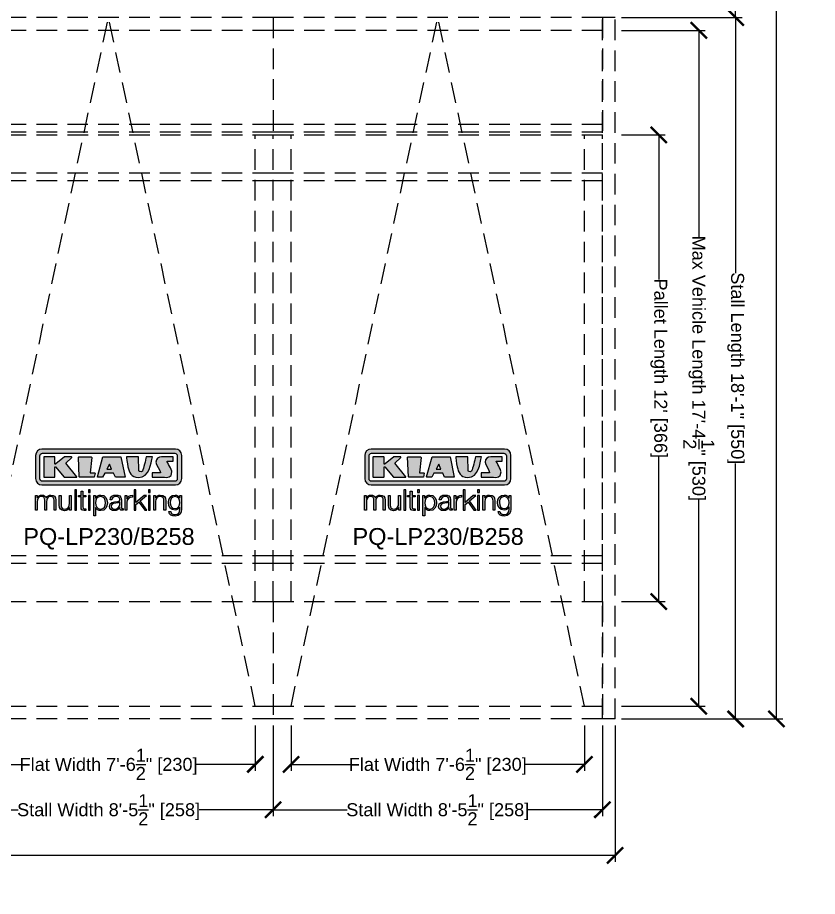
# Model space of a CAD drawing. Extents: x -210816 to 22943, y 10566 to 41486.
# Drawn here: x 20434.2 to 20681, y 13099.1 to 13370.4 of the extents above; entities that cross this region are included whole.
import ezdxf

# ---------------------------------------------------------------- set-up
doc = ezdxf.new("R2010")
doc.units = 0
doc.header["$MEASUREMENT"] = 0
doc.linetypes.add('DASHED', pattern=[0.2067, 0.1654, -0.0413])
doc.linetypes.add('HIDDEN', pattern=[9.525, 6.35, -3.175])
doc.layers.get('0').update_dxf_attribs({"linetype": 'CONTINUOUS'})
doc.layers.get('DEFPOINTS').update_dxf_attribs({"linetype": 'CONTINUOUS'})
for name, color, linetype in [('DIM', 6, 'CONTINUOUS'), ('KLAUS', 30, 'CONTINUOUS'), ('LOGO', 7, 'CONTINUOUS')]:
    doc.layers.add(name, color=color, linetype=linetype)
doc.styles.get("Standard").update_dxf_attribs({"font": 'arial.ttf'})
doc.dimstyles.get("Standard").update_dxf_attribs({"dimtxt": 5, "dimasz": 5, "dimexe": 2, "dimexo": 2, "dimgap": 0.09, "dimtad": 0, "dimtih": 1, "dimtoh": 1, "dimdec": 1, "dimzin": 0, "dimdsep": 46, "dimlunit": 4, "dimtxsty": 'Standard', "dimblk": 'ARCHTICK', "dimcen": -0.09, "dimadec": 0, "dimazin": 0, "dimtfac": 1, "dimtdec": 4, "dimtofl": 0, "dimtmove": 0, "dimatfit": 3, "dimldrblk": 'ARCHTICK', "dimfxl": 1, "dimtolj": 1, "dimtzin": 0, "dimarcsym": 0})

# ---------------------------------------------------------------- blocks, each defined once
blk = doc.blocks.new('_ARCHTICK')
at = {"color": 0, "linetype": 'ByBlock', "const_width": 0.15}
blk.add_lwpolyline([(-0.5, -0.5), (0.5, 0.5)], dxfattribs=at)
blk = doc.blocks.new('*D15423')
at = {"layer": 'DEFPOINTS', "color": 0}
for p in [(20513.11, 13153.84), (20614.68, 13153.84), (20614.68, 13125.83)]:
    blk.add_point(p, dxfattribs=at)
at = {"layer": 'DIM', "color": 0, "lineweight": -2}
for p, q in [((20513.11, 13151.84), (20513.11, 13123.83)), ((20614.68, 13151.84), (20614.68, 13123.83)), ((20513.11, 13125.83), (20535.99, 13125.83)), ((20614.68, 13125.83), (20591.81, 13125.83))]:
    blk.add_line(p, q, dxfattribs=at)
at = {"layer": 'DIM', "color": 0, "lineweight": -2, "xscale": 5, "yscale": 5, "zscale": 5, "rotation": 180}
blk.add_blockref('_ARCHTICK', (20513.11, 13125.83), dxfattribs=at)
at = {"layer": 'DIM', "color": 0, "lineweight": -2, "xscale": 5, "yscale": 5, "zscale": 5}
blk.add_blockref('_ARCHTICK', (20614.68, 13125.83), dxfattribs=at)
at = {"layer": 'DIM', "color": 0, "insert": (20563.9, 13125.83), "char_height": 4, "attachment_point": 5}
blk.add_mtext('\\A1;Stall Width 8\'-5{\\H1.000000x;\\S1/2;}" [258]', dxfattribs=at)
blk = doc.blocks.new('*D15424')
at = {"layer": 'DEFPOINTS', "color": 0}
for p in [(20518.62, 13153.84), (20609.17, 13153.84), (20609.17, 13139.83)]:
    blk.add_point(p, dxfattribs=at)
at = {"layer": 'DIM', "color": 0, "lineweight": -2}
for p, q in [((20518.62, 13151.84), (20518.62, 13137.83)), ((20609.17, 13151.84), (20609.17, 13137.83)), ((20518.62, 13139.83), (20536.86, 13139.83)), ((20609.17, 13139.83), (20590.93, 13139.83))]:
    blk.add_line(p, q, dxfattribs=at)
at = {"layer": 'DIM', "color": 0, "lineweight": -2, "xscale": 5, "yscale": 5, "zscale": 5, "rotation": 180}
blk.add_blockref('_ARCHTICK', (20518.62, 13139.83), dxfattribs=at)
at = {"layer": 'DIM', "color": 0, "lineweight": -2, "xscale": 5, "yscale": 5, "zscale": 5}
blk.add_blockref('_ARCHTICK', (20609.17, 13139.83), dxfattribs=at)
at = {"layer": 'DIM', "color": 0, "insert": (20563.9, 13139.83), "char_height": 4, "attachment_point": 5}
blk.add_mtext('\\A1;Flat Width 7\'-6{\\H1.000000x;\\S1/2;}" [230]', dxfattribs=at)
blk = doc.blocks.new('*D15425')
at = {"layer": 'DEFPOINTS', "color": 0}
for p in [(19696.57, 13153.84), (20618.62, 13153.84), (20618.62, 13111.71)]:
    blk.add_point(p, dxfattribs=at)
at = {"layer": 'DIM', "color": 0, "lineweight": -2}
for p, q in [((19696.57, 13151.84), (19696.57, 13109.71)), ((20618.62, 13151.84), (20618.62, 13109.71)), ((19696.57, 13111.71), (20122.62, 13111.71)), ((20618.62, 13111.71), (20192.57, 13111.71))]:
    blk.add_line(p, q, dxfattribs=at)
at = {"layer": 'DIM', "color": 0, "lineweight": -2, "xscale": 5, "yscale": 5, "zscale": 5, "rotation": 180}
blk.add_blockref('_ARCHTICK', (19696.57, 13111.71), dxfattribs=at)
at = {"layer": 'DIM', "color": 0, "lineweight": -2, "xscale": 5, "yscale": 5, "zscale": 5}
blk.add_blockref('_ARCHTICK', (20618.62, 13111.71), dxfattribs=at)
at = {"layer": 'DIM', "color": 0, "insert": (20157.6, 13111.71), "char_height": 4, "attachment_point": 5}
blk.add_mtext('\\A1;System Width 76\'-10" [2342]', dxfattribs=at)
blk = doc.blocks.new('KLAUS')
at = {"layer": 'LOGO'}
h = blk.add_hatch(color=8, dxfattribs=at)
h.dxf.hatch_style = 2
edge = h.paths.add_edge_path()
edge.add_spline(control_points=[(3.6, 29.09), (2.88, 29.09), (2.3, 28.51), (2.3, 27.8), (2.3, 27.8), (2.3, 16.11), (2.3, 16.11), (2.3, 15.39), (2.88, 14.81), (3.6, 14.81), (3.6, 14.81), (71.16, 14.81), (71.16, 14.81), (71.88, 14.81), (72.46, 15.39), (72.46, 16.11), (72.46, 16.11), (72.46, 27.8), (72.46, 27.8), (72.46, 28.51), (71.88, 29.09), (71.16, 29.09), (71.16, 29.09), (3.6, 29.09), (3.6, 29.09), (3.6, 29.09), (3.6, 29.09), (3.6, 29.09)], knot_values=[0, 0, 0, 0, 1, 1, 1, 2, 2, 2, 3, 3, 3, 4, 4, 4, 5, 5, 5, 6, 6, 6, 7, 7, 7, 8, 8, 8, 9, 9, 9, 9], degree=3, periodic=0)
edge = h.paths.add_edge_path()
edge.add_spline(control_points=[(3.35, 31.23), (3.35, 31.23), (71.47, 31.23), (71.47, 31.23), (73.26, 31.23), (74.71, 29.77), (74.71, 27.99), (74.71, 27.99), (74.71, 16.17), (74.71, 16.17), (74.71, 14.38), (73.26, 12.93), (71.47, 12.93), (71.47, 12.93), (3.35, 12.93), (3.35, 12.93), (1.56, 12.93), (0.11, 14.38), (0.11, 16.17), (0.11, 16.17), (0.11, 27.99), (0.11, 27.99), (0.11, 29.77), (1.56, 31.23), (3.35, 31.23), (3.35, 31.23), (3.35, 31.23), (3.35, 31.23)], knot_values=[0, 0, 0, 0, 1, 1, 1, 2, 2, 2, 3, 3, 3, 4, 4, 4, 5, 5, 5, 6, 6, 6, 7, 7, 7, 8, 8, 8, 9, 9, 9, 9], degree=3, periodic=0)
h = blk.add_hatch(color=8, dxfattribs=at)
h.dxf.hatch_style = 2
edge = h.paths.add_edge_path()
edge.add_spline(control_points=[(4.5, 27.33), (4.5, 27.33), (9.7, 27.33), (9.7, 27.33), (9.84, 27.33), (9.96, 27.22), (9.96, 27.08), (9.96, 27.08), (9.96, 23.69), (9.96, 23.69), (9.96, 23.69), (9.94, 23.64), (10.04, 23.59), (10.14, 23.53), (10.2, 23.57), (10.2, 23.57), (10.2, 23.57), (10.51, 23.75), (10.51, 23.75), (10.51, 23.75), (14.94, 27.33), (14.94, 27.33), (14.94, 27.33), (18.41, 27.33), (18.41, 27.33), (18.41, 27.33), (18.49, 27.33), (18.56, 27.2), (18.65, 27.04), (18.53, 26.91), (18.53, 26.91), (18.53, 26.91), (15.49, 24.11), (15.49, 24.11), (15.49, 24.11), (21.14, 17.06), (21.14, 17.06), (21.14, 17.06), (21.13, 16.91), (21.13, 16.91), (21.08, 16.84), (20.99, 16.82), (20.99, 16.82), (20.99, 16.82), (14.7, 16.82), (14.7, 16.82), (14.7, 16.82), (10.26, 22.17), (10.26, 22.17), (10.26, 22.17), (10.19, 22.24), (10.08, 22.21), (9.97, 22.18), (9.96, 22.11), (9.96, 22.11), (9.96, 22.11), (9.96, 17.08), (9.96, 17.08), (9.96, 16.94), (9.84, 16.82), (9.7, 16.82), (9.7, 16.82), (4.5, 16.82), (4.5, 16.82), (4.36, 16.82), (4.25, 16.94), (4.25, 17.08), (4.25, 17.08), (4.25, 27.08), (4.25, 27.08), (4.25, 27.22), (4.36, 27.33), (4.5, 27.33), (4.5, 27.33), (4.5, 27.33), (4.5, 27.33)], knot_values=[0, 0, 0, 0, 1, 1, 1, 2, 2, 2, 3, 3, 3, 4, 4, 4, 5, 5, 5, 6, 6, 6, 7, 7, 7, 8, 8, 8, 9, 9, 9, 10, 10, 10, 11, 11, 11, 12, 12, 12, 13, 13, 13, 14, 14, 14, 15, 15, 15, 16, 16, 16, 17, 17, 17, 18, 18, 18, 19, 19, 19, 20, 20, 20, 21, 21, 21, 22, 22, 22, 23, 23, 23, 24, 24, 24, 25, 25, 25, 25], degree=3, periodic=0)
h = blk.add_hatch(color=8, dxfattribs=at)
h.dxf.hatch_style = 2
h.paths.add_polyline_path([(22.42, 17.06), (21.97, 27.15), (22.24, 27.33), (28.55, 27.33), (28.86, 26.97), (28.01, 19.08), (30.26, 19.07), (30.44, 18.95), (30.08, 16.95), (29.49, 16.82), (22.6, 16.82)])
h = blk.add_hatch(color=8, dxfattribs=at)
h.paths.add_polyline_path([(36.52, 21.01), (38.93, 21.01), (37.87, 23.57)])
h.paths.add_polyline_path([(34.52, 27.33), (43.65, 27.33), (45.76, 16.94), (45.57, 16.82), (40.83, 16.82), (39.89, 18.95), (35.42, 18.95), (34.27, 16.82), (31.78, 16.82), (31.66, 17)])
h = blk.add_hatch(color=8, dxfattribs=at)
h.dxf.hatch_style = 2
edge = h.paths.add_edge_path()
edge.add_spline(control_points=[(52.69, 27.32), (52.69, 27.32), (52.88, 20.14), (52.88, 20.14), (53.01, 19.89), (53.2, 19.77), (53.43, 19.71), (53.91, 19.59), (54.43, 19.57), (54.64, 20.03), (55.23, 21.34), (56.27, 25.45), (56.6, 27.33), (56.6, 27.33), (59.77, 27.33), (59.77, 27.33), (58.77, 23.9), (58.56, 16.82), (52.63, 16.76), (48.72, 16.72), (48.01, 19.35), (47.27, 22.24), (46.89, 23.68), (46.54, 27.33), (46.54, 27.33), (46.54, 27.33), (52.69, 27.32), (52.69, 27.32), (52.69, 27.32), (52.69, 27.32), (52.69, 27.32)], knot_values=[0, 0, 0, 0, 1, 1, 1, 2, 2, 2, 3, 3, 3, 4, 4, 4, 5, 5, 5, 6, 6, 6, 7, 7, 7, 8, 8, 8, 9, 9, 9, 10, 10, 10, 10], degree=3, periodic=0)
h = blk.add_hatch(color=8, dxfattribs=at)
h.dxf.hatch_style = 2
edge = h.paths.add_edge_path()
edge.add_spline(control_points=[(64.46, 27.33), (64.46, 27.33), (70.31, 27.33), (70.31, 27.33), (70.31, 26.52), (70.31, 26.02), (70.31, 25.12), (70.31, 25.12), (67.3, 25.12), (67.3, 25.12), (67.24, 25.04), (67.25, 25.11), (67.25, 24.91), (67.25, 24.88), (69.73, 20.38), (69.73, 19.57), (69.73, 16.4), (67.22, 16.81), (65.9, 16.82), (65.9, 16.82), (59.59, 16.82), (59.59, 16.82), (59.59, 17.76), (59.59, 18.23), (59.59, 19.14), (59.59, 19.14), (63.75, 19.14), (63.75, 19.14), (63.82, 19.22), (63.81, 19.11), (63.81, 19.31), (63.81, 20.32), (61.58, 23.06), (61.58, 24.63), (61.58, 26.33), (62.83, 27.34), (64.46, 27.33), (64.46, 27.33), (64.46, 27.33), (64.46, 27.33)], knot_values=[0, 0, 0, 0, 1, 1, 1, 2, 2, 2, 3, 3, 3, 4, 4, 4, 5, 5, 5, 6, 6, 6, 7, 7, 7, 8, 8, 8, 9, 9, 9, 10, 10, 10, 11, 11, 11, 12, 12, 12, 13, 13, 13, 13], degree=3, periodic=0)
h = blk.add_hatch(color=30, dxfattribs=at)
h.dxf.hatch_style = 2
h.paths.add_polyline_path([(20.07, 0), (20.99, 0), (20.99, 10.45), (20.07, 10.45)])
h = blk.add_hatch(color=30, dxfattribs=at)
h.dxf.hatch_style = 2
edge = h.paths.add_edge_path()
edge.add_spline(control_points=[(24.22, 9.82), (24.22, 9.82), (23.3, 9.82), (23.3, 9.82), (23.3, 9.82), (23.3, 7.55), (23.3, 7.55), (23.3, 7.55), (21.98, 7.55), (21.98, 7.55), (21.98, 7.55), (21.98, 6.78), (21.98, 6.78), (21.98, 6.78), (23.3, 6.78), (23.3, 6.78), (23.3, 6.78), (23.3, 1.61), (23.3, 1.61), (23.28, 0.32), (23.71, -0.09), (24.94, -0.09), (25.22, -0.09), (25.48, -0.06), (25.76, -0.06), (25.76, -0.06), (25.76, 0.73), (25.76, 0.73), (25.5, 0.7), (25.23, 0.69), (24.97, 0.69), (24.31, 0.73), (24.22, 1.08), (24.22, 1.68), (24.22, 1.68), (24.22, 6.78), (24.22, 6.78), (24.22, 6.78), (25.76, 6.78), (25.76, 6.78), (25.76, 6.78), (25.76, 7.55), (25.76, 7.55), (25.76, 7.55), (24.22, 7.55), (24.22, 7.55), (24.22, 7.55), (24.22, 9.82), (24.22, 9.82), (24.22, 9.82), (24.22, 9.82), (24.22, 9.82)], knot_values=[0, 0, 0, 0, 1, 1, 1, 2, 2, 2, 3, 3, 3, 4, 4, 4, 5, 5, 5, 6, 6, 6, 7, 7, 7, 8, 8, 8, 9, 9, 9, 10, 10, 10, 11, 11, 11, 12, 12, 12, 13, 13, 13, 14, 14, 14, 15, 15, 15, 16, 16, 16, 17, 17, 17, 17], degree=3, periodic=0)
h = blk.add_hatch(color=30, dxfattribs=at)
h.paths.add_polyline_path([(27.1, 0), (28.03, 0), (28.03, 7.55), (27.1, 7.55)])
h.paths.add_polyline_path([(27.1, 8.98), (28.03, 8.98), (28.03, 10.45), (27.1, 10.45)])
h = blk.add_hatch(color=30, dxfattribs=at)
h.dxf.hatch_style = 2
h.paths.add_polyline_path([(50.4, 0), (51.32, 0), (51.32, 2.87), (52.82, 4.11), (55.8, 0), (56.96, 0), (53.52, 4.76), (56.74, 7.55), (55.51, 7.55), (51.32, 3.89), (51.32, 10.45), (50.4, 10.45)])
h = blk.add_hatch(color=30, dxfattribs=at)
h.paths.add_polyline_path([(57.74, 0), (58.66, 0), (58.66, 7.55), (57.74, 7.55)])
h.paths.add_polyline_path([(57.74, 8.98), (58.66, 8.98), (58.66, 10.45), (57.74, 10.45)])
h = blk.add_hatch(color=30, dxfattribs=at)
h.dxf.hatch_style = 2
edge = h.paths.add_edge_path()
edge.add_spline(control_points=[(0, 0), (0, 0), (0.92, 0), (0.92, 0), (0.92, 0), (0.92, 4.22), (0.92, 4.22), (0.94, 5.8), (1.58, 7), (3.18, 7), (4.35, 7), (4.77, 6.15), (4.76, 5.12), (4.76, 5.12), (4.76, 0), (4.76, 0), (4.76, 0), (5.68, 0), (5.68, 0), (5.68, 0), (5.68, 4.27), (5.68, 4.27), (5.68, 5.68), (6.14, 7), (7.73, 7), (9.05, 7), (9.52, 6.32), (9.52, 5.08), (9.52, 5.08), (9.52, 0), (9.52, 0), (9.52, 0), (10.44, 0), (10.44, 0), (10.44, 0), (10.44, 5.12), (10.44, 5.12), (10.44, 6.91), (9.59, 7.77), (7.94, 7.77), (6.94, 7.77), (5.99, 7.29), (5.54, 6.3), (5.26, 7.29), (4.36, 7.77), (3.37, 7.77), (2.17, 7.77), (1.38, 7.19), (0.89, 6.28), (0.89, 6.28), (0.85, 6.28), (0.85, 6.28), (0.85, 6.28), (0.85, 7.55), (0.85, 7.55), (0.85, 7.55), (0, 7.55), (0, 7.55), (0, 7.55), (0, 0), (0, 0), (0, 0), (0, 0), (0, 0)], knot_values=[0, 0, 0, 0, 1, 1, 1, 2, 2, 2, 3, 3, 3, 4, 4, 4, 5, 5, 5, 6, 6, 6, 7, 7, 7, 8, 8, 8, 9, 9, 9, 10, 10, 10, 11, 11, 11, 12, 12, 12, 13, 13, 13, 14, 14, 14, 15, 15, 15, 16, 16, 16, 17, 17, 17, 18, 18, 18, 19, 19, 19, 20, 20, 20, 21, 21, 21, 21], degree=3, periodic=0)
h = blk.add_hatch(color=30, dxfattribs=at)
h.dxf.hatch_style = 2
edge = h.paths.add_edge_path()
edge.add_spline(control_points=[(18.31, 7.55), (18.31, 7.55), (17.39, 7.55), (17.39, 7.55), (17.39, 7.55), (17.39, 3.59), (17.39, 3.59), (17.39, 2.05), (16.7, 0.56), (15.12, 0.56), (13.66, 0.56), (13.15, 1.27), (13.1, 2.64), (13.1, 2.64), (13.1, 7.55), (13.1, 7.55), (13.1, 7.55), (12.18, 7.55), (12.18, 7.55), (12.18, 7.55), (12.18, 2.65), (12.18, 2.65), (12.18, 0.89), (12.93, -0.22), (14.83, -0.22), (15.96, -0.22), (16.95, 0.35), (17.44, 1.36), (17.44, 1.36), (17.47, 1.36), (17.47, 1.36), (17.47, 1.36), (17.47, 0), (17.47, 0), (17.47, 0), (18.31, 0), (18.31, 0), (18.31, 0), (18.31, 7.55), (18.31, 7.55), (18.31, 7.55), (18.31, 7.55), (18.31, 7.55)], knot_values=[0, 0, 0, 0, 1, 1, 1, 2, 2, 2, 3, 3, 3, 4, 4, 4, 5, 5, 5, 6, 6, 6, 7, 7, 7, 8, 8, 8, 9, 9, 9, 10, 10, 10, 11, 11, 11, 12, 12, 12, 13, 13, 13, 14, 14, 14, 14], degree=3, periodic=0)
h = blk.add_hatch(color=30, dxfattribs=at)
edge = h.paths.add_edge_path()
edge.add_spline(control_points=[(35.84, 3.78), (35.84, 2.21), (35.12, 0.56), (33.37, 0.56), (31.4, 0.56), (30.72, 2.21), (30.72, 3.78), (30.72, 5.49), (31.33, 7), (33.37, 7), (35.12, 7), (35.84, 5.34), (35.84, 3.78), (35.84, 3.78), (35.84, 3.78), (35.84, 3.78)], knot_values=[0, 0, 0, 0, 1, 1, 1, 2, 2, 2, 3, 3, 3, 4, 4, 4, 5, 5, 5, 5], degree=3, periodic=0)
edge = h.paths.add_edge_path()
edge.add_spline(control_points=[(29.79, -2.8), (29.79, -2.8), (30.72, -2.8), (30.72, -2.8), (30.72, -2.8), (30.72, 1.43), (30.72, 1.43), (30.72, 1.43), (30.74, 1.43), (30.74, 1.43), (31.14, 0.35), (32.24, -0.22), (33.37, -0.22), (35.66, -0.22), (36.76, 1.64), (36.76, 3.78), (36.76, 5.91), (35.66, 7.77), (33.37, 7.77), (32.15, 7.77), (31.1, 7.14), (30.67, 6.12), (30.67, 6.12), (30.64, 6.12), (30.64, 6.12), (30.64, 6.12), (30.64, 7.55), (30.64, 7.55), (30.64, 7.55), (29.79, 7.55), (29.79, 7.55), (29.79, 7.55), (29.79, -2.8), (29.79, -2.8), (29.79, -2.8), (29.79, -2.8), (29.79, -2.8)], knot_values=[0, 0, 0, 0, 1, 1, 1, 2, 2, 2, 3, 3, 3, 4, 4, 4, 5, 5, 5, 6, 6, 6, 7, 7, 7, 8, 8, 8, 9, 9, 9, 10, 10, 10, 11, 11, 11, 12, 12, 12, 12], degree=3, periodic=0)
h = blk.add_hatch(color=30, dxfattribs=at)
edge = h.paths.add_edge_path()
edge.add_spline(control_points=[(43.03, 2.93), (43.04, 1.45), (41.8, 0.56), (40.39, 0.56), (39.53, 0.56), (38.71, 1.13), (38.71, 2.05), (38.71, 3.53), (40.66, 3.51), (42.22, 3.79), (42.47, 3.84), (42.88, 3.91), (43, 4.13), (43, 4.13), (43.03, 4.13), (43.03, 4.13), (43.03, 4.13), (43.03, 2.93), (43.03, 2.93), (43.03, 2.93), (43.03, 2.93), (43.03, 2.93)], knot_values=[0, 0, 0, 0, 1, 1, 1, 2, 2, 2, 3, 3, 3, 4, 4, 4, 5, 5, 5, 6, 6, 6, 7, 7, 7, 7], degree=3, periodic=0)
edge = h.paths.add_edge_path()
edge.add_spline(control_points=[(39.03, 5.24), (39.06, 6.47), (39.91, 7), (41.05, 7), (42.14, 7), (43.03, 6.69), (43.03, 5.45), (43.03, 4.61), (42.6, 4.51), (41.84, 4.42), (39.85, 4.19), (37.79, 4.11), (37.79, 1.99), (37.79, 0.47), (38.93, -0.22), (40.32, -0.22), (41.77, -0.22), (42.43, 0.34), (43.07, 1.32), (43.07, 1.32), (43.1, 1.32), (43.1, 1.32), (43.1, 0.53), (43.25, 0), (44.19, 0), (44.43, 0), (44.58, 0.01), (44.79, 0.06), (44.79, 0.06), (44.79, 0.83), (44.79, 0.83), (44.71, 0.81), (44.6, 0.78), (44.49, 0.78), (44.13, 0.78), (43.95, 0.98), (43.95, 1.33), (43.95, 1.33), (43.95, 5.34), (43.95, 5.34), (43.95, 7.36), (42.5, 7.77), (41.17, 7.77), (39.44, 7.77), (38.2, 7.01), (38.11, 5.24), (38.11, 5.24), (39.03, 5.24), (39.03, 5.24), (39.03, 5.24), (39.03, 5.24), (39.03, 5.24)], knot_values=[0, 0, 0, 0, 1, 1, 1, 2, 2, 2, 3, 3, 3, 4, 4, 4, 5, 5, 5, 6, 6, 6, 7, 7, 7, 8, 8, 8, 9, 9, 9, 10, 10, 10, 11, 11, 11, 12, 12, 12, 13, 13, 13, 14, 14, 14, 15, 15, 15, 16, 16, 16, 17, 17, 17, 17], degree=3, periodic=0)
h = blk.add_hatch(color=30, dxfattribs=at)
h.dxf.hatch_style = 2
edge = h.paths.add_edge_path()
edge.add_spline(control_points=[(45.79, 0), (45.79, 0), (46.71, 0), (46.71, 0), (46.71, 0), (46.71, 4.03), (46.71, 4.03), (46.71, 5.59), (47.85, 6.82), (49.52, 6.73), (49.52, 6.73), (49.52, 7.66), (49.52, 7.66), (48.16, 7.72), (47.14, 7), (46.67, 5.78), (46.67, 5.78), (46.64, 5.78), (46.64, 5.78), (46.64, 5.78), (46.64, 7.55), (46.64, 7.55), (46.64, 7.55), (45.79, 7.55), (45.79, 7.55), (45.79, 7.55), (45.79, 0), (45.79, 0), (45.79, 0), (45.79, 0), (45.79, 0)], knot_values=[0, 0, 0, 0, 1, 1, 1, 2, 2, 2, 3, 3, 3, 4, 4, 4, 5, 5, 5, 6, 6, 6, 7, 7, 7, 8, 8, 8, 9, 9, 9, 10, 10, 10, 10], degree=3, periodic=0)
h = blk.add_hatch(color=30, dxfattribs=at)
h.dxf.hatch_style = 2
edge = h.paths.add_edge_path()
edge.add_spline(control_points=[(60.41, 0), (60.41, 0), (61.33, 0), (61.33, 0), (61.33, 0), (61.33, 4.41), (61.33, 4.41), (61.36, 5.89), (62.24, 7), (63.7, 7), (65.2, 7), (65.62, 6.02), (65.62, 4.71), (65.62, 4.71), (65.62, 0), (65.62, 0), (65.62, 0), (66.54, 0), (66.54, 0), (66.54, 0), (66.54, 4.86), (66.54, 4.86), (66.54, 6.66), (65.9, 7.77), (63.78, 7.77), (62.71, 7.77), (61.7, 7.16), (61.36, 6.25), (61.36, 6.25), (61.33, 6.25), (61.33, 6.25), (61.33, 6.25), (61.33, 7.55), (61.33, 7.55), (61.33, 7.55), (60.41, 7.55), (60.41, 7.55), (60.41, 7.55), (60.41, 0), (60.41, 0), (60.41, 0), (60.41, 0), (60.41, 0)], knot_values=[0, 0, 0, 0, 1, 1, 1, 2, 2, 2, 3, 3, 3, 4, 4, 4, 5, 5, 5, 6, 6, 6, 7, 7, 7, 8, 8, 8, 9, 9, 9, 10, 10, 10, 11, 11, 11, 12, 12, 12, 13, 13, 13, 14, 14, 14, 14], degree=3, periodic=0)
h = blk.add_hatch(color=30, dxfattribs=at)
edge = h.paths.add_edge_path()
edge.add_spline(control_points=[(71.32, 0.86), (69.62, 0.86), (68.83, 2.34), (68.83, 3.86), (68.83, 5.43), (69.56, 7), (71.32, 7), (73.06, 7), (73.75, 5.34), (73.75, 3.86), (73.75, 2.33), (72.91, 0.86), (71.32, 0.86), (71.32, 0.86), (71.32, 0.86), (71.32, 0.86)], knot_values=[0, 0, 0, 0, 1, 1, 1, 2, 2, 2, 3, 3, 3, 4, 4, 4, 5, 5, 5, 5], degree=3, periodic=0)
edge = h.paths.add_edge_path()
edge.add_spline(control_points=[(74.67, 7.55), (74.67, 7.55), (73.75, 7.55), (73.75, 7.55), (73.75, 7.55), (73.75, 6.25), (73.75, 6.25), (73.75, 6.25), (73.72, 6.25), (73.72, 6.25), (73.35, 7.09), (72.41, 7.77), (71.32, 7.77), (69.13, 7.77), (67.9, 6.05), (67.9, 3.97), (67.9, 1.82), (68.9, 0.09), (71.32, 0.09), (72.4, 0.09), (73.29, 0.72), (73.72, 1.64), (73.72, 1.64), (73.75, 1.64), (73.75, 1.64), (73.75, 1.64), (73.75, 0.61), (73.75, 0.61), (73.75, -1.23), (73.01, -2.24), (71.32, -2.24), (70.29, -2.24), (69.31, -1.85), (69.1, -0.73), (69.1, -0.73), (68.18, -0.73), (68.18, -0.73), (68.31, -2.34), (69.81, -3.02), (71.32, -3.02), (73.79, -3.02), (74.65, -1.64), (74.67, 0.61), (74.67, 0.61), (74.67, 7.55), (74.67, 7.55), (74.67, 7.55), (74.67, 7.55), (74.67, 7.55)], knot_values=[0, 0, 0, 0, 1, 1, 1, 2, 2, 2, 3, 3, 3, 4, 4, 4, 5, 5, 5, 6, 6, 6, 7, 7, 7, 8, 8, 8, 9, 9, 9, 10, 10, 10, 11, 11, 11, 12, 12, 12, 13, 13, 13, 14, 14, 14, 15, 15, 15, 16, 16, 16, 16], degree=3, periodic=0)
for points in [[(22.42, 17.06), (21.97, 27.15), (22.24, 27.33), (28.55, 27.33), (28.86, 26.97), (28.01, 19.08), (30.26, 19.07), (30.44, 18.95), (30.08, 16.95), (29.49, 16.82), (22.6, 16.82), (22.42, 17.06), (22.42, 17.06)], [(34.52, 27.33), (43.65, 27.33), (45.76, 16.94), (45.57, 16.82), (40.83, 16.82), (39.89, 18.95), (35.42, 18.95), (34.27, 16.82), (31.78, 16.82), (31.66, 17), (34.52, 27.33), (34.52, 27.33)], [(36.52, 21.01), (38.93, 21.01), (37.87, 23.57), (36.52, 21.01), (36.52, 21.01)], [(20.07, 0), (20.99, 0), (20.99, 10.45), (20.07, 10.45), (20.07, 0), (20.07, 0)], [(27.1, 8.98), (28.03, 8.98), (28.03, 10.45), (27.1, 10.45), (27.1, 8.98), (27.1, 8.98)], [(50.4, 0), (51.32, 0), (51.32, 2.87), (52.82, 4.11), (55.8, 0), (56.96, 0), (53.52, 4.76), (56.74, 7.55), (55.51, 7.55), (51.32, 3.89), (51.32, 10.45), (50.4, 10.45), (50.4, 0), (50.4, 0)], [(57.74, 8.98), (58.66, 8.98), (58.66, 10.45), (57.74, 10.45), (57.74, 8.98), (57.74, 8.98)], [(27.1, 0), (28.03, 0), (28.03, 7.55), (27.1, 7.55), (27.1, 0), (27.1, 0)], [(57.74, 0), (58.66, 0), (58.66, 7.55), (57.74, 7.55), (57.74, 0), (57.74, 0)]]:
    blk.add_lwpolyline(points, dxfattribs=at)
for points, knots in [([(3.35, 31.23), (3.35, 31.23), (71.47, 31.23), (71.47, 31.23), (73.26, 31.23), (74.71, 29.77), (74.71, 27.99), (74.71, 27.99), (74.71, 16.17), (74.71, 16.17), (74.71, 14.38), (73.26, 12.93), (71.47, 12.93), (71.47, 12.93), (3.35, 12.93), (3.35, 12.93), (1.56, 12.93), (0.11, 14.38), (0.11, 16.17), (0.11, 16.17), (0.11, 27.99), (0.11, 27.99), (0.11, 29.77), (1.56, 31.23), (3.35, 31.23), (3.35, 31.23), (3.35, 31.23), (3.35, 31.23)], [0, 0, 0, 0, 1, 1, 1, 2, 2, 2, 3, 3, 3, 4, 4, 4, 5, 5, 5, 6, 6, 6, 7, 7, 7, 8, 8, 8, 9, 9, 9, 9]), ([(3.6, 29.09), (2.88, 29.09), (2.3, 28.51), (2.3, 27.8), (2.3, 27.8), (2.3, 16.11), (2.3, 16.11), (2.3, 15.39), (2.88, 14.81), (3.6, 14.81), (3.6, 14.81), (71.16, 14.81), (71.16, 14.81), (71.88, 14.81), (72.46, 15.39), (72.46, 16.11), (72.46, 16.11), (72.46, 27.8), (72.46, 27.8), (72.46, 28.51), (71.88, 29.09), (71.16, 29.09), (71.16, 29.09), (3.6, 29.09), (3.6, 29.09), (3.6, 29.09), (3.6, 29.09), (3.6, 29.09)], [0, 0, 0, 0, 1, 1, 1, 2, 2, 2, 3, 3, 3, 4, 4, 4, 5, 5, 5, 6, 6, 6, 7, 7, 7, 8, 8, 8, 9, 9, 9, 9]), ([(4.5, 27.33), (4.5, 27.33), (9.7, 27.33), (9.7, 27.33), (9.84, 27.33), (9.96, 27.22), (9.96, 27.08), (9.96, 27.08), (9.96, 23.69), (9.96, 23.69), (9.96, 23.69), (9.94, 23.64), (10.04, 23.59), (10.14, 23.53), (10.2, 23.57), (10.2, 23.57), (10.2, 23.57), (10.51, 23.75), (10.51, 23.75), (10.51, 23.75), (14.94, 27.33), (14.94, 27.33), (14.94, 27.33), (18.41, 27.33), (18.41, 27.33), (18.41, 27.33), (18.49, 27.33), (18.56, 27.2), (18.65, 27.04), (18.53, 26.91), (18.53, 26.91), (18.53, 26.91), (15.49, 24.11), (15.49, 24.11), (15.49, 24.11), (21.14, 17.06), (21.14, 17.06), (21.14, 17.06), (21.13, 16.91), (21.13, 16.91), (21.08, 16.84), (20.99, 16.82), (20.99, 16.82), (20.99, 16.82), (14.7, 16.82), (14.7, 16.82), (14.7, 16.82), (10.26, 22.17), (10.26, 22.17), (10.26, 22.17), (10.19, 22.24), (10.08, 22.21), (9.97, 22.18), (9.96, 22.11), (9.96, 22.11), (9.96, 22.11), (9.96, 17.08), (9.96, 17.08), (9.96, 16.94), (9.84, 16.82), (9.7, 16.82), (9.7, 16.82), (4.5, 16.82), (4.5, 16.82), (4.36, 16.82), (4.25, 16.94), (4.25, 17.08), (4.25, 17.08), (4.25, 27.08), (4.25, 27.08), (4.25, 27.22), (4.36, 27.33), (4.5, 27.33), (4.5, 27.33), (4.5, 27.33), (4.5, 27.33)], [0, 0, 0, 0, 1, 1, 1, 2, 2, 2, 3, 3, 3, 4, 4, 4, 5, 5, 5, 6, 6, 6, 7, 7, 7, 8, 8, 8, 9, 9, 9, 10, 10, 10, 11, 11, 11, 12, 12, 12, 13, 13, 13, 14, 14, 14, 15, 15, 15, 16, 16, 16, 17, 17, 17, 18, 18, 18, 19, 19, 19, 20, 20, 20, 21, 21, 21, 22, 22, 22, 23, 23, 23, 24, 24, 24, 25, 25, 25, 25]), ([(52.69, 27.32), (52.69, 27.32), (52.88, 20.14), (52.88, 20.14), (53.01, 19.89), (53.2, 19.77), (53.43, 19.71), (53.91, 19.59), (54.43, 19.57), (54.64, 20.03), (55.23, 21.34), (56.27, 25.45), (56.6, 27.33), (56.6, 27.33), (59.77, 27.33), (59.77, 27.33), (58.77, 23.9), (58.56, 16.82), (52.63, 16.76), (48.72, 16.72), (48.01, 19.35), (47.27, 22.24), (46.89, 23.68), (46.54, 27.33), (46.54, 27.33), (46.54, 27.33), (52.69, 27.32), (52.69, 27.32), (52.69, 27.32), (52.69, 27.32), (52.69, 27.32)], [0, 0, 0, 0, 1, 1, 1, 2, 2, 2, 3, 3, 3, 4, 4, 4, 5, 5, 5, 6, 6, 6, 7, 7, 7, 8, 8, 8, 9, 9, 9, 10, 10, 10, 10]), ([(64.46, 27.33), (64.46, 27.33), (70.31, 27.33), (70.31, 27.33), (70.31, 26.52), (70.31, 26.02), (70.31, 25.12), (70.31, 25.12), (67.3, 25.12), (67.3, 25.12), (67.24, 25.04), (67.25, 25.11), (67.25, 24.91), (67.25, 24.88), (69.73, 20.38), (69.73, 19.57), (69.73, 16.4), (67.22, 16.81), (65.9, 16.82), (65.9, 16.82), (59.59, 16.82), (59.59, 16.82), (59.59, 17.76), (59.59, 18.23), (59.59, 19.14), (59.59, 19.14), (63.75, 19.14), (63.75, 19.14), (63.82, 19.22), (63.81, 19.11), (63.81, 19.31), (63.81, 20.32), (61.58, 23.06), (61.58, 24.63), (61.58, 26.33), (62.83, 27.34), (64.46, 27.33), (64.46, 27.33), (64.46, 27.33), (64.46, 27.33)], [0, 0, 0, 0, 1, 1, 1, 2, 2, 2, 3, 3, 3, 4, 4, 4, 5, 5, 5, 6, 6, 6, 7, 7, 7, 8, 8, 8, 9, 9, 9, 10, 10, 10, 11, 11, 11, 12, 12, 12, 13, 13, 13, 13]), ([(24.22, 9.82), (24.22, 9.82), (23.3, 9.82), (23.3, 9.82), (23.3, 9.82), (23.3, 7.55), (23.3, 7.55), (23.3, 7.55), (21.98, 7.55), (21.98, 7.55), (21.98, 7.55), (21.98, 6.78), (21.98, 6.78), (21.98, 6.78), (23.3, 6.78), (23.3, 6.78), (23.3, 6.78), (23.3, 1.61), (23.3, 1.61), (23.28, 0.32), (23.71, -0.09), (24.94, -0.09), (25.22, -0.09), (25.48, -0.06), (25.76, -0.06), (25.76, -0.06), (25.76, 0.73), (25.76, 0.73), (25.5, 0.7), (25.23, 0.69), (24.97, 0.69), (24.31, 0.73), (24.22, 1.08), (24.22, 1.68), (24.22, 1.68), (24.22, 6.78), (24.22, 6.78), (24.22, 6.78), (25.76, 6.78), (25.76, 6.78), (25.76, 6.78), (25.76, 7.55), (25.76, 7.55), (25.76, 7.55), (24.22, 7.55), (24.22, 7.55), (24.22, 7.55), (24.22, 9.82), (24.22, 9.82), (24.22, 9.82), (24.22, 9.82), (24.22, 9.82)], [0, 0, 0, 0, 1, 1, 1, 2, 2, 2, 3, 3, 3, 4, 4, 4, 5, 5, 5, 6, 6, 6, 7, 7, 7, 8, 8, 8, 9, 9, 9, 10, 10, 10, 11, 11, 11, 12, 12, 12, 13, 13, 13, 14, 14, 14, 15, 15, 15, 16, 16, 16, 17, 17, 17, 17]), ([(0, 0), (0, 0), (0.92, 0), (0.92, 0), (0.92, 0), (0.92, 4.22), (0.92, 4.22), (0.94, 5.8), (1.58, 7), (3.18, 7), (4.35, 7), (4.77, 6.15), (4.76, 5.12), (4.76, 5.12), (4.76, 0), (4.76, 0), (4.76, 0), (5.68, 0), (5.68, 0), (5.68, 0), (5.68, 4.27), (5.68, 4.27), (5.68, 5.68), (6.14, 7), (7.73, 7), (9.05, 7), (9.52, 6.32), (9.52, 5.08), (9.52, 5.08), (9.52, 0), (9.52, 0), (9.52, 0), (10.44, 0), (10.44, 0), (10.44, 0), (10.44, 5.12), (10.44, 5.12), (10.44, 6.91), (9.59, 7.77), (7.94, 7.77), (6.94, 7.77), (5.99, 7.29), (5.54, 6.3), (5.26, 7.29), (4.36, 7.77), (3.37, 7.77), (2.17, 7.77), (1.38, 7.19), (0.89, 6.28), (0.89, 6.28), (0.85, 6.28), (0.85, 6.28), (0.85, 6.28), (0.85, 7.55), (0.85, 7.55), (0.85, 7.55), (0, 7.55), (0, 7.55), (0, 7.55), (0, 0), (0, 0), (0, 0), (0, 0), (0, 0)], [0, 0, 0, 0, 1, 1, 1, 2, 2, 2, 3, 3, 3, 4, 4, 4, 5, 5, 5, 6, 6, 6, 7, 7, 7, 8, 8, 8, 9, 9, 9, 10, 10, 10, 11, 11, 11, 12, 12, 12, 13, 13, 13, 14, 14, 14, 15, 15, 15, 16, 16, 16, 17, 17, 17, 18, 18, 18, 19, 19, 19, 20, 20, 20, 21, 21, 21, 21]), ([(18.31, 7.55), (18.31, 7.55), (17.39, 7.55), (17.39, 7.55), (17.39, 7.55), (17.39, 3.59), (17.39, 3.59), (17.39, 2.05), (16.7, 0.56), (15.12, 0.56), (13.66, 0.56), (13.15, 1.27), (13.1, 2.64), (13.1, 2.64), (13.1, 7.55), (13.1, 7.55), (13.1, 7.55), (12.18, 7.55), (12.18, 7.55), (12.18, 7.55), (12.18, 2.65), (12.18, 2.65), (12.18, 0.89), (12.93, -0.22), (14.83, -0.22), (15.96, -0.22), (16.95, 0.35), (17.44, 1.36), (17.44, 1.36), (17.47, 1.36), (17.47, 1.36), (17.47, 1.36), (17.47, 0), (17.47, 0), (17.47, 0), (18.31, 0), (18.31, 0), (18.31, 0), (18.31, 7.55), (18.31, 7.55), (18.31, 7.55), (18.31, 7.55), (18.31, 7.55)], [0, 0, 0, 0, 1, 1, 1, 2, 2, 2, 3, 3, 3, 4, 4, 4, 5, 5, 5, 6, 6, 6, 7, 7, 7, 8, 8, 8, 9, 9, 9, 10, 10, 10, 11, 11, 11, 12, 12, 12, 13, 13, 13, 14, 14, 14, 14]), ([(29.79, -2.8), (29.79, -2.8), (30.72, -2.8), (30.72, -2.8), (30.72, -2.8), (30.72, 1.43), (30.72, 1.43), (30.72, 1.43), (30.74, 1.43), (30.74, 1.43), (31.14, 0.35), (32.24, -0.22), (33.37, -0.22), (35.66, -0.22), (36.76, 1.64), (36.76, 3.78), (36.76, 5.91), (35.66, 7.77), (33.37, 7.77), (32.15, 7.77), (31.1, 7.14), (30.67, 6.12), (30.67, 6.12), (30.64, 6.12), (30.64, 6.12), (30.64, 6.12), (30.64, 7.55), (30.64, 7.55), (30.64, 7.55), (29.79, 7.55), (29.79, 7.55), (29.79, 7.55), (29.79, -2.8), (29.79, -2.8), (29.79, -2.8), (29.79, -2.8), (29.79, -2.8)], [0, 0, 0, 0, 1, 1, 1, 2, 2, 2, 3, 3, 3, 4, 4, 4, 5, 5, 5, 6, 6, 6, 7, 7, 7, 8, 8, 8, 9, 9, 9, 10, 10, 10, 11, 11, 11, 12, 12, 12, 12]), ([(35.84, 3.78), (35.84, 2.21), (35.12, 0.56), (33.37, 0.56), (31.4, 0.56), (30.72, 2.21), (30.72, 3.78), (30.72, 5.49), (31.33, 7), (33.37, 7), (35.12, 7), (35.84, 5.34), (35.84, 3.78), (35.84, 3.78), (35.84, 3.78), (35.84, 3.78)], [0, 0, 0, 0, 1, 1, 1, 2, 2, 2, 3, 3, 3, 4, 4, 4, 5, 5, 5, 5]), ([(39.03, 5.24), (39.06, 6.47), (39.91, 7), (41.05, 7), (42.14, 7), (43.03, 6.69), (43.03, 5.45), (43.03, 4.61), (42.6, 4.51), (41.84, 4.42), (39.85, 4.19), (37.79, 4.11), (37.79, 1.99), (37.79, 0.47), (38.93, -0.22), (40.32, -0.22), (41.77, -0.22), (42.43, 0.34), (43.07, 1.32), (43.07, 1.32), (43.1, 1.32), (43.1, 1.32), (43.1, 0.53), (43.25, 0), (44.19, 0), (44.43, 0), (44.58, 0.01), (44.79, 0.06), (44.79, 0.06), (44.79, 0.83), (44.79, 0.83), (44.71, 0.81), (44.6, 0.78), (44.49, 0.78), (44.13, 0.78), (43.95, 0.98), (43.95, 1.33), (43.95, 1.33), (43.95, 5.34), (43.95, 5.34), (43.95, 7.36), (42.5, 7.77), (41.17, 7.77), (39.44, 7.77), (38.2, 7.01), (38.11, 5.24), (38.11, 5.24), (39.03, 5.24), (39.03, 5.24), (39.03, 5.24), (39.03, 5.24), (39.03, 5.24)], [0, 0, 0, 0, 1, 1, 1, 2, 2, 2, 3, 3, 3, 4, 4, 4, 5, 5, 5, 6, 6, 6, 7, 7, 7, 8, 8, 8, 9, 9, 9, 10, 10, 10, 11, 11, 11, 12, 12, 12, 13, 13, 13, 14, 14, 14, 15, 15, 15, 16, 16, 16, 17, 17, 17, 17]), ([(45.79, 0), (45.79, 0), (46.71, 0), (46.71, 0), (46.71, 0), (46.71, 4.03), (46.71, 4.03), (46.71, 5.59), (47.85, 6.82), (49.52, 6.73), (49.52, 6.73), (49.52, 7.66), (49.52, 7.66), (48.16, 7.72), (47.14, 7), (46.67, 5.78), (46.67, 5.78), (46.64, 5.78), (46.64, 5.78), (46.64, 5.78), (46.64, 7.55), (46.64, 7.55), (46.64, 7.55), (45.79, 7.55), (45.79, 7.55), (45.79, 7.55), (45.79, 0), (45.79, 0), (45.79, 0), (45.79, 0), (45.79, 0)], [0, 0, 0, 0, 1, 1, 1, 2, 2, 2, 3, 3, 3, 4, 4, 4, 5, 5, 5, 6, 6, 6, 7, 7, 7, 8, 8, 8, 9, 9, 9, 10, 10, 10, 10]), ([(60.41, 0), (60.41, 0), (61.33, 0), (61.33, 0), (61.33, 0), (61.33, 4.41), (61.33, 4.41), (61.36, 5.89), (62.24, 7), (63.7, 7), (65.2, 7), (65.62, 6.02), (65.62, 4.71), (65.62, 4.71), (65.62, 0), (65.62, 0), (65.62, 0), (66.54, 0), (66.54, 0), (66.54, 0), (66.54, 4.86), (66.54, 4.86), (66.54, 6.66), (65.9, 7.77), (63.78, 7.77), (62.71, 7.77), (61.7, 7.16), (61.36, 6.25), (61.36, 6.25), (61.33, 6.25), (61.33, 6.25), (61.33, 6.25), (61.33, 7.55), (61.33, 7.55), (61.33, 7.55), (60.41, 7.55), (60.41, 7.55), (60.41, 7.55), (60.41, 0), (60.41, 0), (60.41, 0), (60.41, 0), (60.41, 0)], [0, 0, 0, 0, 1, 1, 1, 2, 2, 2, 3, 3, 3, 4, 4, 4, 5, 5, 5, 6, 6, 6, 7, 7, 7, 8, 8, 8, 9, 9, 9, 10, 10, 10, 11, 11, 11, 12, 12, 12, 13, 13, 13, 14, 14, 14, 14]), ([(74.67, 7.55), (74.67, 7.55), (73.75, 7.55), (73.75, 7.55), (73.75, 7.55), (73.75, 6.25), (73.75, 6.25), (73.75, 6.25), (73.72, 6.25), (73.72, 6.25), (73.35, 7.09), (72.41, 7.77), (71.32, 7.77), (69.13, 7.77), (67.9, 6.05), (67.9, 3.97), (67.9, 1.82), (68.9, 0.09), (71.32, 0.09), (72.4, 0.09), (73.29, 0.72), (73.72, 1.64), (73.72, 1.64), (73.75, 1.64), (73.75, 1.64), (73.75, 1.64), (73.75, 0.61), (73.75, 0.61), (73.75, -1.23), (73.01, -2.24), (71.32, -2.24), (70.29, -2.24), (69.31, -1.85), (69.1, -0.73), (69.1, -0.73), (68.18, -0.73), (68.18, -0.73), (68.31, -2.34), (69.81, -3.02), (71.32, -3.02), (73.79, -3.02), (74.65, -1.64), (74.67, 0.61), (74.67, 0.61), (74.67, 7.55), (74.67, 7.55), (74.67, 7.55), (74.67, 7.55), (74.67, 7.55)], [0, 0, 0, 0, 1, 1, 1, 2, 2, 2, 3, 3, 3, 4, 4, 4, 5, 5, 5, 6, 6, 6, 7, 7, 7, 8, 8, 8, 9, 9, 9, 10, 10, 10, 11, 11, 11, 12, 12, 12, 13, 13, 13, 14, 14, 14, 15, 15, 15, 16, 16, 16, 16]), ([(71.32, 0.86), (69.62, 0.86), (68.83, 2.34), (68.83, 3.86), (68.83, 5.43), (69.56, 7), (71.32, 7), (73.06, 7), (73.75, 5.34), (73.75, 3.86), (73.75, 2.33), (72.91, 0.86), (71.32, 0.86), (71.32, 0.86), (71.32, 0.86), (71.32, 0.86)], [0, 0, 0, 0, 1, 1, 1, 2, 2, 2, 3, 3, 3, 4, 4, 4, 5, 5, 5, 5]), ([(43.03, 2.93), (43.04, 1.45), (41.8, 0.56), (40.39, 0.56), (39.53, 0.56), (38.71, 1.13), (38.71, 2.05), (38.71, 3.53), (40.66, 3.51), (42.22, 3.79), (42.47, 3.84), (42.88, 3.91), (43, 4.13), (43, 4.13), (43.03, 4.13), (43.03, 4.13), (43.03, 4.13), (43.03, 2.93), (43.03, 2.93), (43.03, 2.93), (43.03, 2.93), (43.03, 2.93)], [0, 0, 0, 0, 1, 1, 1, 2, 2, 2, 3, 3, 3, 4, 4, 4, 5, 5, 5, 6, 6, 6, 7, 7, 7, 7])]:
    blk.add_open_spline(points, degree=3, knots=knots, dxfattribs=at)
blk = doc.blocks.new('A$C30689')
at = {"layer": 'KLAUS', "color": 4, "linetype": 'HIDDEN'}
for p, q in [((101.57, 216.53), (0, 216.53)), ((0, 216.53), (0, 180.31)), ((101.57, 216.53), (101.57, 180.31)), ((0, 212.6), (101.57, 212.6)), ((0, 36.22), (0, 0)), ((101.57, 36.22), (101.57, 0)), ((0, 3.94), (101.57, 3.94)), ((101.57, 0), (0, 0))]:
    blk.add_line(p, q, dxfattribs=at)
at = {"layer": 'KLAUS', "linetype": 'HIDDEN'}
for p, q in [((5.51, 3.94), (50.79, 216.53)), ((96.06, 3.94), (50.79, 216.53)), ((0, 180.31), (101.57, 180.31)), ((0, 36.22), (0, 180.31)), ((5.51, 36.22), (5.51, 180.31)), ((96.06, 36.22), (96.06, 180.31)), ((101.57, 36.22), (101.57, 180.31)), ((0, 36.22), (101.57, 36.22))]:
    blk.add_line(p, q, dxfattribs=at)
at = {"layer": 'KLAUS', "color": 3, "linetype": 'HIDDEN'}
for p, q in [((101.57, 183.51), (0, 183.51)), ((101.57, 181.14), (0, 181.14))]:
    blk.add_line(p, q, dxfattribs=at)
at = {"layer": 'KLAUS', "color": 2, "linetype": 'HIDDEN'}
for p, q in [((101.57, 168.5), (0, 168.5)), ((101.57, 166.14), (0, 166.14)), ((101.57, 50.39), (0, 50.39)), ((101.57, 48.03), (0, 48.03))]:
    blk.add_line(p, q, dxfattribs=at)
at = {"layer": 'KLAUS', "linetype": 'DASHED', "xscale": 0.6042342747489289, "yscale": 0.6042342747559075, "zscale": 0.604234274745576, "rotation": 0.01107024451872799}
blk.add_blockref('KLAUS', (28.21, 64.44), dxfattribs=at)
at = {"layer": 'KLAUS', "linetype": 'DASHED'}
blk.add_text('PQ-LP230/B258', height=5.1969, dxfattribs=at).set_placement((24.48, 53.74))
blk = doc.blocks.new('A$C19511')
at = {"layer": 'KLAUS', "linetype": 'HIDDEN'}
for p, q in [((0, 0), (0, 216.535)), ((3.937, 216.535), (0, 216.535)), ((3.937, 0), (3.937, 216.535)), ((3.937, 0), (0, 0))]:
    blk.add_line(p, q, dxfattribs=at)
blk = doc.blocks.new('A$C19187')
at = {"layer": 'DIM'}
for name, p in [('A$C30689', (714.96, 0)), ('A$C30689', (816.54, 0)), ('A$C19511', (918.11, 0))]:
    blk.add_blockref(name, p, dxfattribs=at)
blk = doc.blocks.new('*D15464')
at = {"layer": 'DEFPOINTS', "color": 0}
for p in [(20618.62, 13334.15), (20618.62, 13190.06), (20632.1, 13190.06)]:
    blk.add_point(p, dxfattribs=at)
at = {"layer": 'DIM', "color": 0, "lineweight": -2}
for p, q in [((20620.62, 13334.15), (20634.1, 13334.15)), ((20632.1, 13334.15), (20632.1, 13289.49)), ((20632.1, 13190.06), (20632.1, 13234.72)), ((20620.62, 13190.06), (20634.1, 13190.06))]:
    blk.add_line(p, q, dxfattribs=at)
at = {"layer": 'DIM', "color": 0, "lineweight": -2, "xscale": 5, "yscale": 5, "zscale": 5}
for p, rotation in [((20632.1, 13334.15), 90), ((20632.1, 13190.06), 270)]:
    blk.add_blockref('_ARCHTICK', p, dxfattribs=dict(at, rotation=rotation))
at = {"layer": 'DIM', "color": 0, "insert": (20632.1, 13262.1), "char_height": 4, "attachment_point": 5, "rotation": 270}
blk.add_mtext("\\A1;Pallet Length 12' [366]", dxfattribs=at)
blk = doc.blocks.new('*D15465')
at = {"layer": 'DEFPOINTS', "color": 0}
for p in [(20618.62, 13366.43), (20618.62, 13157.77), (20644.46, 13157.77)]:
    blk.add_point(p, dxfattribs=at)
at = {"layer": 'DIM', "color": 0, "lineweight": -2}
for p, q in [((20620.62, 13366.43), (20646.46, 13366.43)), ((20644.46, 13366.43), (20644.46, 13302.66)), ((20644.46, 13157.77), (20644.46, 13221.55)), ((20620.62, 13157.77), (20646.46, 13157.77))]:
    blk.add_line(p, q, dxfattribs=at)
at = {"layer": 'DIM', "color": 0, "lineweight": -2, "xscale": 5, "yscale": 5, "zscale": 5}
for p, rotation in [((20644.46, 13366.43), 90), ((20644.46, 13157.77), 270)]:
    blk.add_blockref('_ARCHTICK', p, dxfattribs=dict(at, rotation=rotation))
at = {"layer": 'DIM', "color": 0, "insert": (20644.46, 13262.1), "char_height": 4, "attachment_point": 5, "rotation": 270}
blk.add_mtext('\\A1;Max Vehicle Length 17\'-4{\\H1.000000x;\\S1/2;}" [530]', dxfattribs=at)
blk = doc.blocks.new('*D15466')
at = {"layer": 'DEFPOINTS', "color": 0}
for p in [(20618.62, 13370.37), (20618.62, 13153.84), (20655.82, 13153.84)]:
    blk.add_point(p, dxfattribs=at)
at = {"layer": 'DIM', "color": 0, "lineweight": -2}
for p, q in [((20620.62, 13370.37), (20657.82, 13370.37)), ((20655.82, 13370.37), (20655.82, 13291.5)), ((20655.82, 13153.84), (20655.82, 13232.71)), ((20620.62, 13153.84), (20657.82, 13153.84))]:
    blk.add_line(p, q, dxfattribs=at)
at = {"layer": 'DIM', "color": 0, "lineweight": -2, "xscale": 5, "yscale": 5, "zscale": 5}
for p, rotation in [((20655.82, 13370.37), 90), ((20655.82, 13153.84), 270)]:
    blk.add_blockref('_ARCHTICK', p, dxfattribs=dict(at, rotation=rotation))
at = {"layer": 'DIM', "color": 0, "insert": (20655.82, 13262.1), "char_height": 4, "attachment_point": 5, "rotation": 270}
blk.add_mtext('\\A1;Stall Length 18\'-1" [550]', dxfattribs=at)
blk = doc.blocks.new('*D15469')
at = {"layer": 'DEFPOINTS', "color": 0}
for p in [(20618.62, 13586.91), (20618.62, 13370.37), (20655.82, 13370.37)]:
    blk.add_point(p, dxfattribs=at)
at = {"layer": 'DIM', "color": 0, "lineweight": -2}
for p, q in [((20620.62, 13586.91), (20657.82, 13586.91)), ((20655.82, 13586.91), (20655.82, 13508.03)), ((20655.82, 13370.37), (20655.82, 13449.24)), ((20620.62, 13370.37), (20657.82, 13370.37))]:
    blk.add_line(p, q, dxfattribs=at)
at = {"layer": 'DIM', "color": 0, "lineweight": -2, "xscale": 5, "yscale": 5, "zscale": 5}
for p, rotation in [((20655.82, 13586.91), 90), ((20655.82, 13370.37), 270)]:
    blk.add_blockref('_ARCHTICK', p, dxfattribs=dict(at, rotation=rotation))
at = {"layer": 'DIM', "color": 0, "insert": (20655.82, 13478.64), "char_height": 4, "attachment_point": 5, "rotation": 270}
blk.add_mtext('\\A1;Stall Length 18\'-1" [550]', dxfattribs=at)
blk = doc.blocks.new('*D15471')
at = {"layer": 'DEFPOINTS', "color": 0}
for p in [(20614.68, 13803.44), (20618.62, 13153.84), (20668.4, 13153.84)]:
    blk.add_point(p, dxfattribs=at)
at = {"layer": 'DIM', "color": 0, "lineweight": -2}
for p, q in [((20616.68, 13803.44), (20670.4, 13803.44)), ((20668.4, 13803.44), (20668.4, 13513.46)), ((20668.4, 13153.84), (20668.4, 13443.81)), ((20620.62, 13153.84), (20670.4, 13153.84))]:
    blk.add_line(p, q, dxfattribs=at)
at = {"layer": 'DIM', "color": 0, "lineweight": -2, "xscale": 5, "yscale": 5, "zscale": 5}
for p, rotation in [((20668.4, 13803.44), 90), ((20668.4, 13153.84), 270)]:
    blk.add_blockref('_ARCHTICK', p, dxfattribs=dict(at, rotation=rotation))
at = {"layer": 'DIM', "color": 0, "insert": (20668.4, 13478.64), "char_height": 4, "attachment_point": 5, "rotation": 270}
blk.add_mtext('\\A1;System Length 54\'-2" [1650]', dxfattribs=at)
blk = doc.blocks.new('*D15801')
at = {"layer": 'DEFPOINTS', "color": 0}
for p in [(20411.54, 13153.84), (20513.11, 13153.84), (20513.11, 13125.83)]:
    blk.add_point(p, dxfattribs=at)
at = {"layer": 'DIM', "color": 0, "lineweight": -2}
for p, q in [((20411.54, 13151.84), (20411.54, 13123.83)), ((20513.11, 13151.84), (20513.11, 13123.83)), ((20411.54, 13125.83), (20434.41, 13125.83)), ((20513.11, 13125.83), (20490.23, 13125.83))]:
    blk.add_line(p, q, dxfattribs=at)
at = {"layer": 'DIM', "color": 0, "lineweight": -2, "xscale": 5, "yscale": 5, "zscale": 5, "rotation": 180}
blk.add_blockref('_ARCHTICK', (20411.54, 13125.83), dxfattribs=at)
at = {"layer": 'DIM', "color": 0, "lineweight": -2, "xscale": 5, "yscale": 5, "zscale": 5}
blk.add_blockref('_ARCHTICK', (20513.11, 13125.83), dxfattribs=at)
at = {"layer": 'DIM', "color": 0, "insert": (20462.32, 13125.83), "char_height": 4, "attachment_point": 5}
blk.add_mtext('\\A1;Stall Width 8\'-5{\\H1.000000x;\\S1/2;}" [258]', dxfattribs=at)
blk = doc.blocks.new('*D15802')
at = {"layer": 'DEFPOINTS', "color": 0}
for p in [(20417.05, 13153.84), (20507.6, 13153.84), (20507.6, 13139.83)]:
    blk.add_point(p, dxfattribs=at)
at = {"layer": 'DIM', "color": 0, "lineweight": -2}
for p, q in [((20417.05, 13151.84), (20417.05, 13137.83)), ((20507.6, 13151.84), (20507.6, 13137.83)), ((20417.05, 13139.83), (20435.29, 13139.83)), ((20507.6, 13139.83), (20489.36, 13139.83))]:
    blk.add_line(p, q, dxfattribs=at)
at = {"layer": 'DIM', "color": 0, "lineweight": -2, "xscale": 5, "yscale": 5, "zscale": 5, "rotation": 180}
blk.add_blockref('_ARCHTICK', (20417.05, 13139.83), dxfattribs=at)
at = {"layer": 'DIM', "color": 0, "lineweight": -2, "xscale": 5, "yscale": 5, "zscale": 5}
blk.add_blockref('_ARCHTICK', (20507.6, 13139.83), dxfattribs=at)
at = {"layer": 'DIM', "color": 0, "insert": (20462.32, 13139.83), "char_height": 4, "attachment_point": 5}
blk.add_mtext('\\A1;Flat Width 7\'-6{\\H1.000000x;\\S1/2;}" [230]', dxfattribs=at)

msp = doc.modelspace()

# ---------------------------------------------------------------- block references
at = {"layer": 'DIM'}
msp.add_blockref('A$C19187', (19696.57, 13153.84), dxfattribs=at)

# ---------------------------------------------------------------- dimensions: what is measured, and where the dimension line sits
for base, p1, p2, text, override, picture, middle in [((20668.4, 13153.84), (20614.68, 13803.44), (20618.62, 13153.84), 'System Length <>', {"dimtxt": 4, "dimdec": 0}, '*D15471', (20668.4, 13478.64)), ((20655.82, 13370.37), (20618.62, 13586.91), (20618.62, 13370.37), 'Stall Length <>', {"dimtxt": 4, "dimdec": 0}, '*D15469', (20655.82, 13478.64)), ((20655.82, 13153.84), (20618.62, 13370.37), (20618.62, 13153.84), 'Stall Length <>', {"dimtxt": 4, "dimdec": 0}, '*D15466', (20655.82, 13262.1)), ((20644.46, 13157.77), (20618.62, 13366.43), (20618.62, 13157.77), 'Max Vehicle Length <>', {"dimtxt": 4}, '*D15465', (20644.46, 13262.1)), ((20632.1, 13190.06), (20618.62, 13334.15), (20618.62, 13190.06), 'Pallet Length <>', {"dimtxt": 4}, '*D15464', (20632.1, 13262.1))]:
    dim = msp.add_linear_dim(base=base, p1=p1, p2=p2, angle=90, text=text, dimstyle='Standard', override=override, dxfattribs=at)
    dim.commit()
    dim.dimension.update_dxf_attribs({"geometry": picture, "text_midpoint": middle, "text_rotation": 270})
for base, p1, p2, text, picture, middle in [((20618.6219, 13111.7083), (19696.5748, 13153.8364), (20618.6219, 13153.8364), 'System Width <>', '*D15425', (20157.5983, 13111.7083)), ((20513.11, 13125.83), (20411.54, 13153.84), (20513.11, 13153.84), 'Stall Width <>', '*D15801', (20462.32, 13125.83)), ((20507.5983, 13139.8275), (20417.0471, 13153.8364), (20507.5983, 13153.8364), 'Flat Width <>', '*D15802', (20462.3227, 13139.8275)), ((20614.68, 13125.83), (20513.11, 13153.84), (20614.68, 13153.84), 'Stall Width <>', '*D15423', (20563.9, 13125.83)), ((20609.1731, 13139.8275), (20518.6219, 13153.8364), (20609.1731, 13153.8364), 'Flat Width <>', '*D15424', (20563.8975, 13139.8275))]:
    dim = msp.add_linear_dim(base=base, p1=p1, p2=p2, text=text, dimstyle='Standard', override={"dimtxt": 4}, dxfattribs=at)
    dim.commit()
    dim.dimension.update_dxf_attribs({"geometry": picture, "text_midpoint": middle})

doc.saveas('drawing.dxf')
